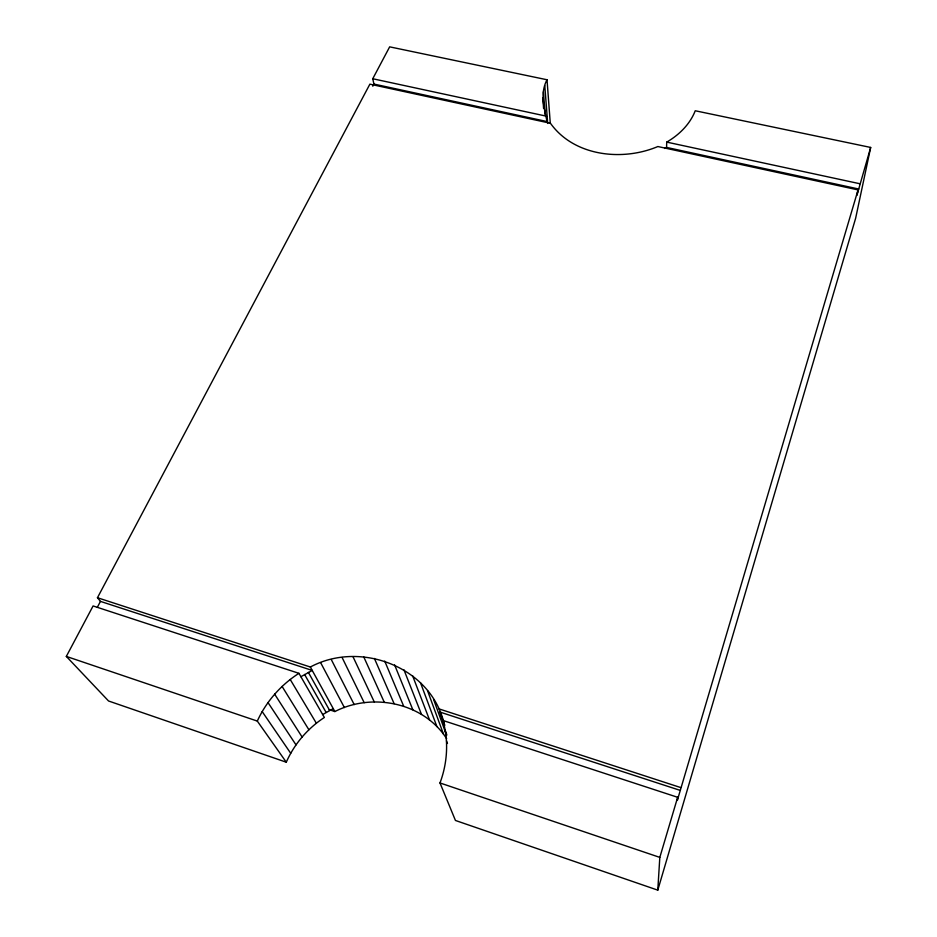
<?xml version="1.0" encoding="UTF-8"?>
<svg xmlns="http://www.w3.org/2000/svg" width="937" height="937" viewBox="0 0 937 937"><rect width="100%" height="100%" fill="white"/><g stroke="black" fill="none" stroke-linecap="round" stroke-linejoin="round"><path stroke-width="1.41" d="M664.673 148.468L666.57 147.425L666.722 142.108C679.114 134.916 689.972 124.293 695.242 110.765L870.672 147.449L855.645 218.239L657.786 890.15L455.441 820.461L439.992 782.957C447.453 763.081 448.835 740.898 442.896 720.448L677.662 797.293L677.404 800.151L858.058 189.906L657.868 146.535C622.402 161.562 573.994 156.362 550.452 123.262L369.881 84.154L97.46 597.724L100.458 601.39L312.232 670.435L300.894 676.725M657.786 890.15L659.812 857.39L677.662 797.293M373.933 84.072L547.056 121.552C544.128 107.919 539.841 93.138 547.021 79.762L389.663 46.85L372.75 78.743L373.933 84.072L372.797 86.227M858.058 189.906L856.957 195.177L870.672 147.449M286.289 762.203C294.312 744.013 307.699 728.318 324.366 717.473L298.938 673.328L93.091 605.946L66.328 656.415L108.551 700.993L286.289 762.203L257.3 721.08L66.328 656.415M257.3 721.08C266.225 701.579 280.877 684.877 298.938 673.328M97.366 607.246L100.458 601.39M322.679 714.544L333.244 708.606M329.332 709.719L334.872 711.558C372.223 692.314 423.442 702.469 446.644 738.672M97.46 597.724L310.346 667.015C360.862 639.807 432.332 667.484 444.513 725.414M372.75 78.743L546.634 116.223M666.722 142.108L859.897 183.746M666.57 147.425L858.784 189.028M438.539 708.735L680.567 787.513M680.285 790.418L439.711 711.991L444.044 723.657L442.896 720.448M439.992 782.957L659.812 857.39M262.184 711.57L290.716 753.289M267.994 702.551L295.998 744.856M274.646 694.141L302.077 736.974M282.084 686.423L308.882 729.736M290.212 679.466L316.343 723.212M304.595 674.476L326.123 712.413M308.378 672.379L329.648 710.433M310.346 667.015L334.872 711.558M320.665 662.717L344.383 707.552M331.288 659.543L354.198 704.589M342.099 657.505L364.188 702.691M352.968 656.638L374.25 701.907M363.79 656.954L384.264 702.235M374.413 658.453L394.114 703.664M384.732 661.112L403.683 706.193M394.618 664.919L412.854 709.801M403.952 669.826L421.509 714.439M412.62 675.788L429.568 720.049M420.502 682.745L436.9 726.608M446.492 740.804L447.476 743.486M427.518 690.616L443.424 734.011M445.251 730.462L446.726 734.561M433.562 699.307L446.633 735.486M441.327 715.798L444.747 725.191M543.401 91.814L545.217 114.982M542.874 97.987L543.589 108.481M544.784 85.712L547.7 123.461M547.021 79.762L550.288 123.426"/></g></svg>
